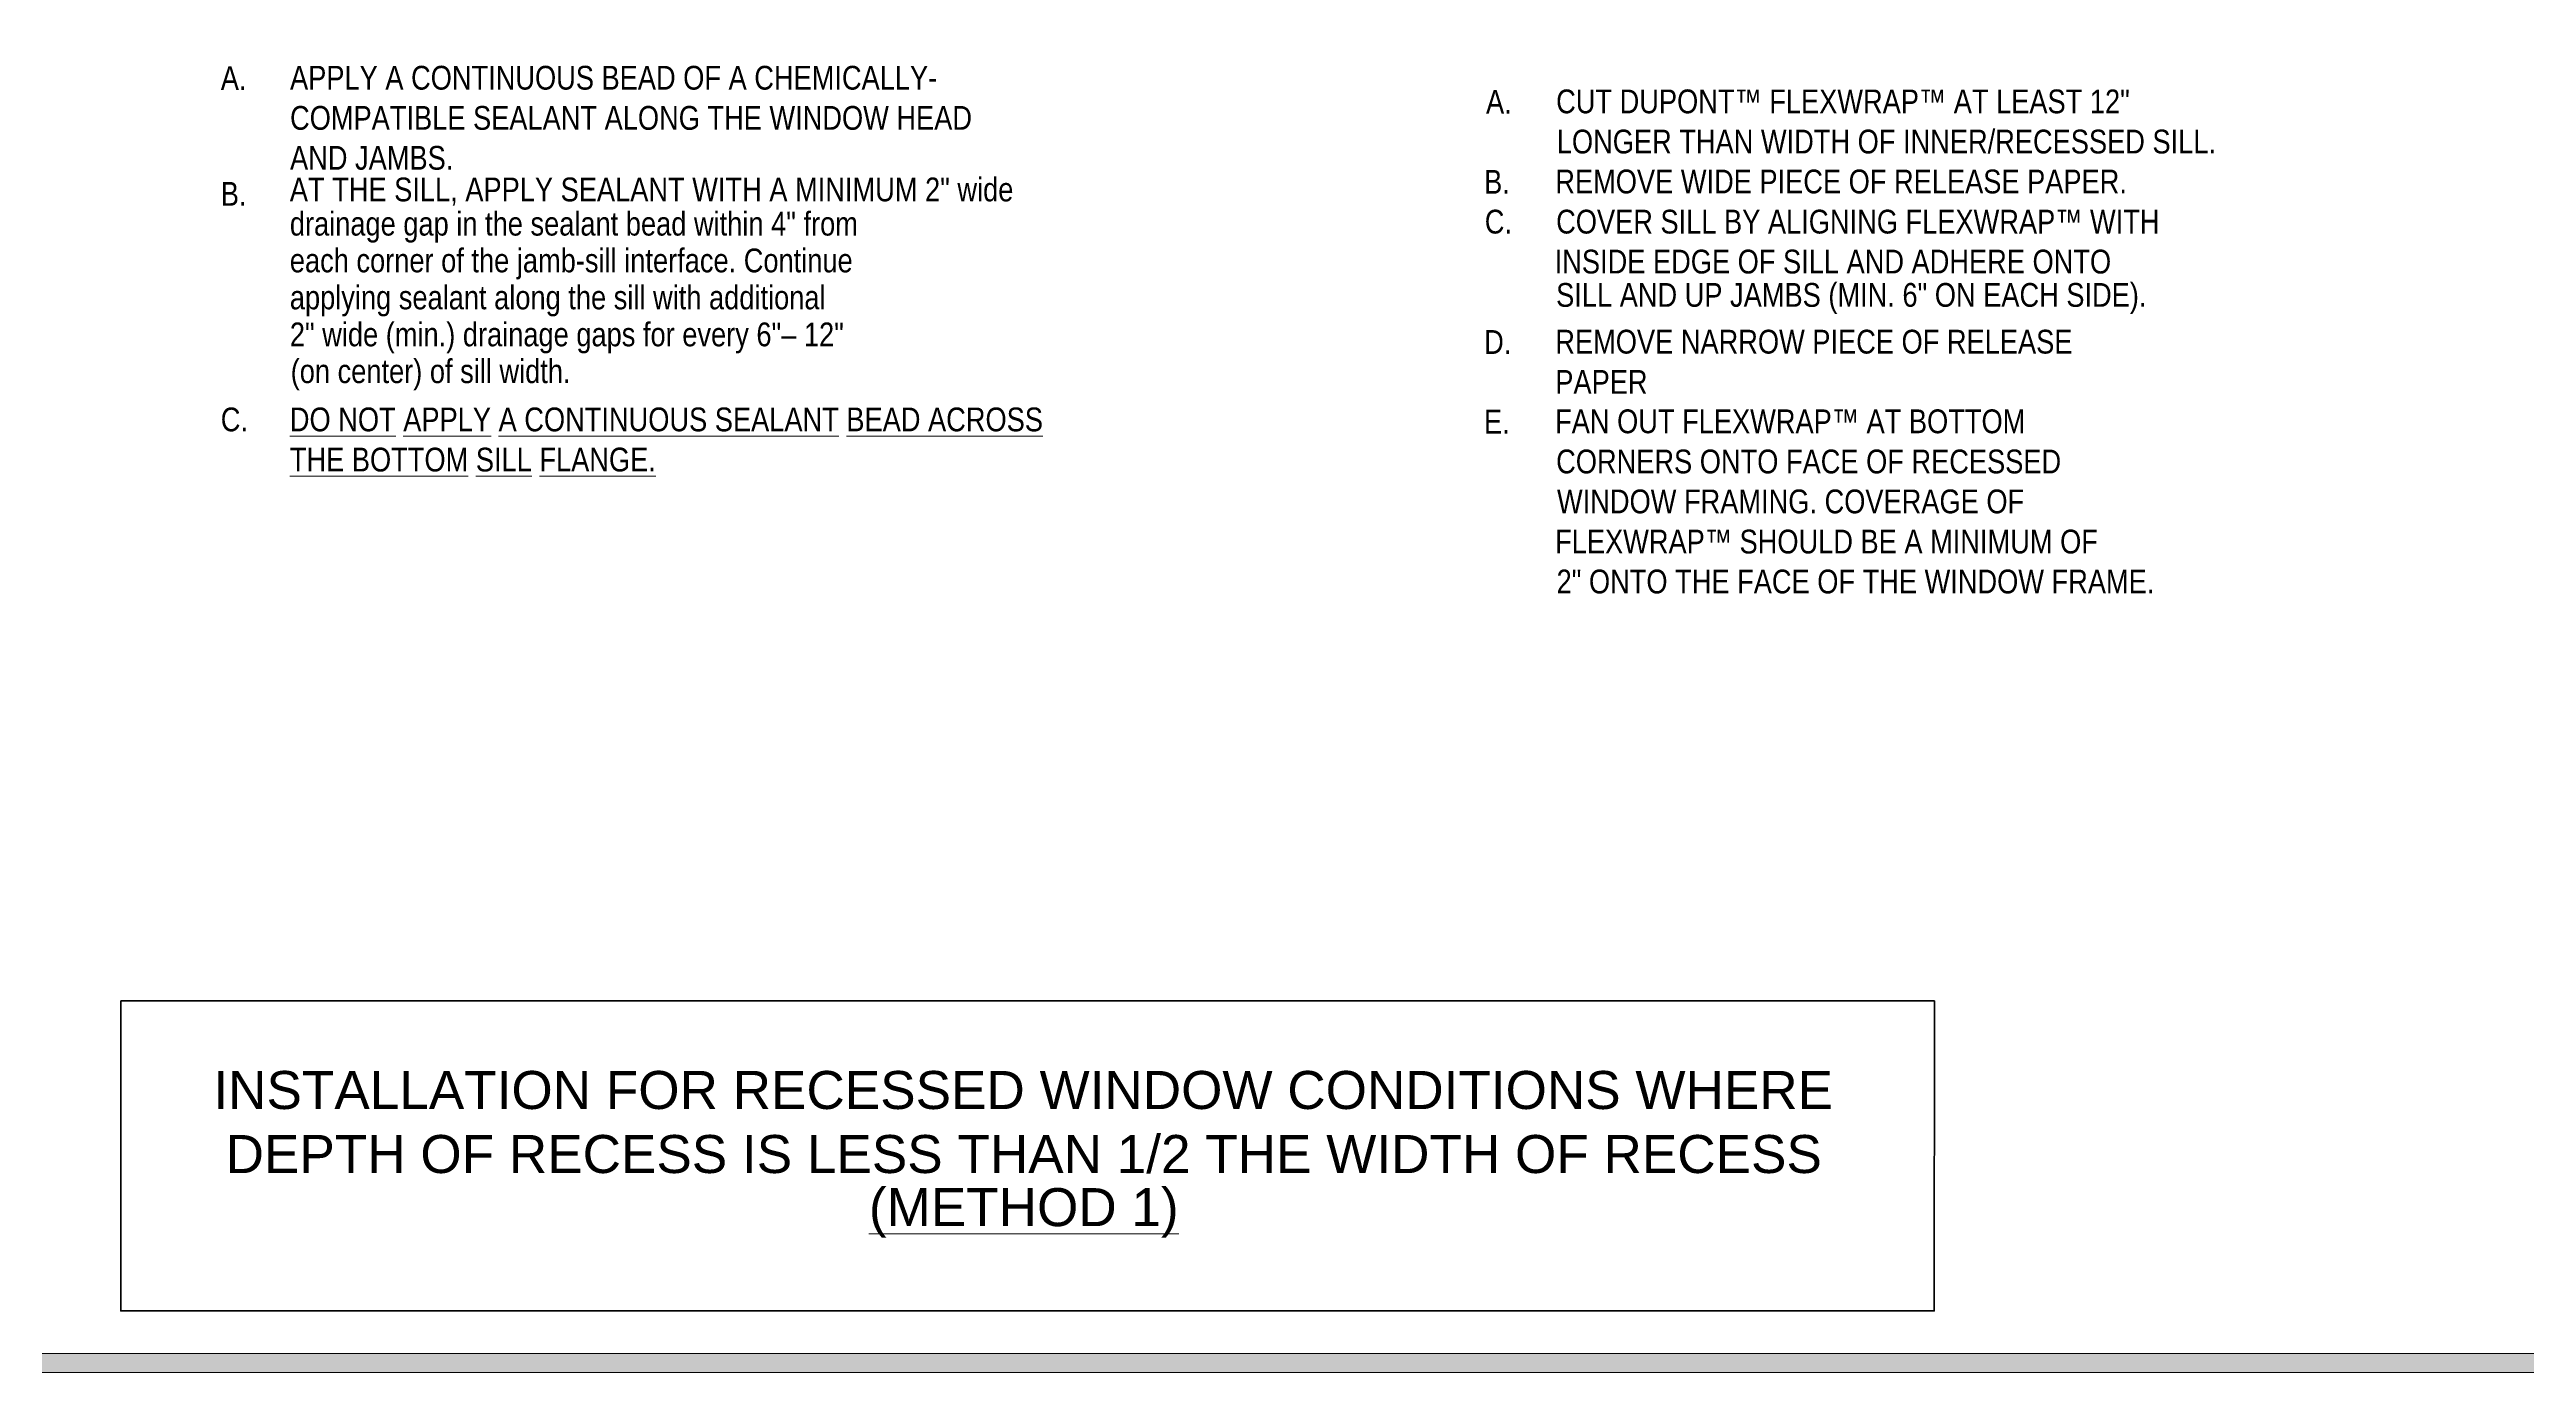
# Model space of a CAD drawing. Extents: x -1279 to 5791, y -3809 to 1769.
# Drawn here: x 159 to 1331, y -3693 to -3067 of the extents above; entities that cross this region are included whole.
import ezdxf

# ---------------------------------------------------------------- set-up
doc = ezdxf.new("R2010")
doc.units = 0
doc.header["$MEASUREMENT"] = 0
for name, color, linetype, lineweight in [('.ATI-TEXT', 7, 'Continuous', 0), ('A-ANNO-TTLB-TEXT-MEDM', 7, 'Continuous', 0), ('A-DETL-MEDM', 7, 'Continuous', 0), ('G-ANNO-TTLB', 7, 'Continuous', 0)]:
    doc.layers.add(name, color=color, linetype=linetype, lineweight=lineweight)

# ---------------------------------------------------------------- blocks, each defined once
blk = doc.blocks.new('Block_49')
at = {"layer": '.ATI-TEXT', "char_height": 0.2, "attachment_point": 7}
for s, insert in [('\\C18;\\c0;\\FArial Narrow|b0|i0|c1;\\H11.249999;\\W1.000000;A.', (838.8, -3096.9)), ('\\C18;\\c0;\\FArial Narrow|b0|i0|c1;\\H11.249999;\\W1.000000;CUT DUPONT™ FLEXWRAP™ AT LEAST 12" ', (872, -3096.9)), ('\\C18;\\c0;\\FArial Narrow|b0|i0|c1;\\H11.249999;\\W1.000000;LONGER THAN WIDTH OF INNER/RECESSED SILL.', (872.3, -3115.9)), ('\\C18;\\c0;\\FArial Narrow|b0|i0|c1;\\H11.249999;\\W1.000000;B.', (837.9, -3134.8)), ('\\C18;\\c0;\\FArial Narrow|b0|i0|c1;\\H11.249999;\\W1.000000;REMOVE WIDE PIECE OF RELEASE PAPER.', (871.6, -3134.8)), ('\\C18;\\c0;\\FArial Narrow|b0|i0|c1;\\H11.249999;\\W1.000000;C.', (838.2, -3153.8)), ('\\C18;\\c0;\\FArial Narrow|b0|i0|c1;\\H11.249999;\\W1.000000;COVER SILL BY ALIGNING FLEXWRAP™ WITH', (872, -3153.8)), ('\\C18;\\c0;\\FArial Narrow|b0|i0|c1;\\H11.249999;\\W1.000000;INSIDE EDGE OF SILL AND ADHERE ONTO', (871.3, -3172.7)), ('\\C18;\\c0;\\FArial Narrow|b0|i0|c1;\\H11.249999;\\W1.000000;SILL AND UP JAMBS (MIN. 6" ON EACH SIDE).', (872, -3191.7)), ('\\C18;\\c0;\\FArial Narrow|b0|i0|c1;\\H11.249999;\\W1.000000;D.', (837.9, -3210.6)), ('\\C18;\\c0;\\FArial Narrow|b0|i0|c1;\\H11.249999;\\W1.000000;REMOVE NARROW PIECE OF RELEASE', (871.6, -3210.6)), ('\\C18;\\c0;\\FArial Narrow|b0|i0|c1;\\H11.249999;\\W1.000000;PAPER', (871.6, -3229.5)), ('\\C18;\\c0;\\FArial Narrow|b0|i0|c1;\\H11.249999;\\W1.000000;FAN OUT FLEXWRAP™ AT BOTTOM', (871.5, -3248.3)), ('\\C18;\\c0;\\FArial Narrow|b0|i0|c1;\\H11.249999;\\W1.000000;E.', (837.8, -3248.3)), ('\\C18;\\c0;\\FArial Narrow|b0|i0|c1;\\H11.249999;\\W1.000000;CORNERS ONTO FACE OF RECESSED', (872, -3267.3)), ('\\C18;\\c0;\\FArial Narrow|b0|i0|c1;\\H11.249999;\\W1.000000;WINDOW FRAMING. COVERAGE OF', (872.4, -3286.2)), ('\\C18;\\c0;\\FArial Narrow|b0|i0|c1;\\H11.249999;\\W1.000000;FLEXWRAP™ SHOULD BE A MINIMUM OF', (871.5, -3305.2)), ('\\C18;\\c0;\\FArial Narrow|b0|i0|c1;\\H11.249999;\\W1.000000;2" ONTO THE FACE OF THE WINDOW FRAME.', (872.2, -3324.1))]:
    blk.add_mtext(s, dxfattribs=dict(at, insert=insert))
blk = doc.blocks.new('Block_63')
at = {"layer": '.ATI-TEXT', "char_height": 0.2, "attachment_point": 7}
for s, insert in [('\\C18;\\c0;\\FArial Narrow|b0|i0|c1;\\H11.249999;\\W1.000000;A.', (239.7, -3085.7)), ('\\C18;\\c0;\\FArial Narrow|b0|i0|c1;\\H11.249999;\\W1.000000;APPLY A CONTINUOUS BEAD OF A CHEMICALLY-', (272.5, -3085.7)), ('\\C18;\\c0;\\FArial Narrow|b0|i0|c1;\\H11.249999;\\W1.000000;COMPATIBLE SEALANT ALONG THE WINDOW HEAD', (272.5, -3104.7)), ('\\C18;\\c0;\\FArial Narrow|b0|i0|c1;\\H11.249999;\\W1.000000;AND JAMBS.', (272.5, -3123.6))]:
    blk.add_mtext(s, dxfattribs=dict(at, insert=insert))
blk = doc.blocks.new('Block_65')
at = {"layer": '.ATI-TEXT', "char_height": 0.2, "attachment_point": 7}
for s, insert in [('\\C18;\\c0;\\FArial Narrow|b0|i0|c1;\\H11.251642;\\W1.000000;C.', (239.7, -3247.4)), ('\\L\\C18;\\c0;\\FArial Narrow|b0|i0|c1;\\H11.251642;\\W1.000000;DO NO\\l\\LT\\l\\L \\l\\LAPP\\l\\LL\\l\\LY\\l\\L A\\l\\L CONTINUOUS SEALAN\\l\\LT\\l\\L BEAD\\l\\L \\l\\LACROSS \\l', (272.4, -3247.4)), ('\\L\\C18;\\c0;\\FArial Narrow|b0|i0|c1;\\H11.251642;\\W1.000000;THE BOT\\l\\LT\\l\\LOM SIL\\l\\LL\\l\\L FLANGE.\\l', (272.4, -3266.4))]:
    blk.add_mtext(s, dxfattribs=dict(at, insert=insert))
blk = doc.blocks.new('Block_64')
at = {"layer": '.ATI-TEXT'}
blk.add_blockref('Block_65', (0, 0), dxfattribs=at)
at = {"layer": '.ATI-TEXT', "char_height": 0.2, "attachment_point": 7}
for s, insert in [('\\C18;\\c0;\\FArial Narrow|b0|i0|c1;\\H11.251642;\\W1.000000;B.', (239.7, -3140.5)), ('\\C18;\\c0;\\FArial Narrow|b0|i0|c1;\\H11.251642;\\W1.000000;AT THE SILL, APPLY SEALANT WITH A MINIMUM 2" wide   ', (272.4, -3140.5)), ('\\C18;\\c0;\\FArial Narrow|b0|i0|c1;\\H11.251642;\\W1.000000;drainage gap in the sealant bead within 4" from', (272.4, -3158)), ('\\C18;\\c0;\\FArial Narrow|b0|i0|c1;\\H11.251642;\\W1.000000;each corner of the jamb-sill interface. Continue', (272.4, -3175.4)), ('\\C18;\\c0;\\FArial Narrow|b0|i0|c1;\\H11.251642;\\W1.000000;applying sealant along the sill with additional ', (272.4, -3192.9)), ('\\C18;\\c0;\\FArial Narrow|b0|i0|c1;\\H11.251642;\\W1.000000;2" wide (min.) drainage gaps for every 6"– 12" ', (272.4, -3210.4)), ('\\C18;\\c0;\\FArial Narrow|b0|i0|c1;\\H11.251642;\\W1.000000;(on center) of sill width.', (272.8, -3227.8))]:
    blk.add_mtext(s, dxfattribs=dict(at, insert=insert))
blk = doc.blocks.new('Block_562')
at = {"layer": 'A-ANNO-TTLB-TEXT-MEDM', "char_height": 0.2, "attachment_point": 7}
for s, insert in [('\\C5;\\c16711680;\\FArial|b0|i0|c1;\\H18.000001;\\W1.000000;INSTALLATION FOR RECESSED WINDOW CONDITIONS WHERE', (236.2, -3568.2)), ('\\C5;\\c16711680;\\FArial|b0|i0|c1;\\H18.000001;\\W1.000000;DEPTH OF RECESS IS LESS THAN 1/2 THE WIDTH OF RECESS', (242, -3598.5)), ('\\L\\C5;\\c16711680;\\FArial|b0|i0|c1;\\H18.000001;\\W1.000000;(METHOD 1)\\l', (546.6, -3628.8))]:
    blk.add_mtext(s, dxfattribs=dict(at, insert=insert))

msp = doc.modelspace()

# ---------------------------------------------------------------- hatches: boundary and pattern name
at = {"layer": 'G-ANNO-TTLB', "true_color": 0xff00ff, "transparency": 33554687}
h = msp.add_hatch(color=6, dxfattribs=at)
edge = h.paths.add_edge_path()
edge.add_spline(control_points=[(1773, -3692.6), (1773, -3692.6), (-1156.5, -3692.6), (-1156.5, -3692.6), (-1156.5, -3692.6), (-1156.5, -1235.6), (-1156.5, -1235.6), (-1156.5, -1235.6), (1773, -1235.6), (1773, -1235.6), (1773, -1235.6), (1773, -3692.6), (1773, -3692.6)], knot_values=[0, 0, 0, 0, 1, 1, 1, 2, 2, 2, 3, 3, 3, 4, 4, 4, 4], degree=3, periodic=0)
edge = h.paths.add_edge_path()
edge.add_spline(control_points=[(-1147.5, -1244.6), (-1147.5, -1244.6), (-1147.5, -3683.6), (-1147.5, -3683.6), (-1147.5, -3683.6), (1764, -3683.6), (1764, -3683.6), (1764, -3683.6), (1764, -1244.6), (1764, -1244.6), (1764, -1244.6), (-1147.5, -1244.6), (-1147.5, -1244.6)], knot_values=[0, 0, 0, 0, 1, 1, 1, 2, 2, 2, 3, 3, 3, 4, 4, 4, 4], degree=3, periodic=0)
edge.add_line((-1147.5, -1244.6), (-1147.5, -1244.6))

# ---------------------------------------------------------------- linework, layer by layer
at = {"layer": 'A-DETL-MEDM', "color": 18, "lineweight": 106, "true_color": 0x000000}
msp.add_lwpolyline([(1051.1, -3516.8), (192.4, -3516.8), (192.3, -3663.5), (1051, -3663.5)], close=True, dxfattribs=at)
at = {"layer": 'G-ANNO-TTLB', "color": 6, "lineweight": 9, "true_color": 0xff00ff}
for p, q in [((-1156.5, -3692.6), (1773, -3692.6)), ((-1147.5, -3683.6), (1764, -3683.6)), ((1764, -3683.6), (-1147.5, -3683.6))]:
    msp.add_line(p, q, dxfattribs=at)
at = {"layer": 'G-ANNO-TTLB'}
for points in [[(1773, -3692.6), (1773, -3692.6), (-1156.5, -3692.6), (-1156.5, -3692.6), (-1156.5, -3692.6), (-1156.5, -1235.6), (-1156.5, -1235.6), (-1156.5, -1235.6), (1773, -1235.6), (1773, -1235.6), (1773, -1235.6), (1773, -3692.6), (1773, -3692.6)], [(-1147.5, -1244.6), (-1147.5, -1244.6), (-1147.5, -3683.6), (-1147.5, -3683.6), (-1147.5, -3683.6), (1764, -3683.6), (1764, -3683.6), (1764, -3683.6), (1764, -1244.6), (1764, -1244.6), (1764, -1244.6), (-1147.5, -1244.6), (-1147.5, -1244.6)]]:
    msp.add_open_spline(points, degree=3, knots=[0, 0, 0, 0, 1, 1, 1, 2, 2, 2, 3, 3, 3, 4, 4, 4, 4], dxfattribs=at)

# ---------------------------------------------------------------- block references
at = {"layer": '.ATI-TEXT'}
for name in ['Block_63', 'Block_49', 'Block_64']:
    msp.add_blockref(name, (0, 0), dxfattribs=at)
at = {"layer": 'A-ANNO-TTLB-TEXT-MEDM'}
msp.add_blockref('Block_562', (0, 0), dxfattribs=at)

doc.saveas('drawing.dxf')
